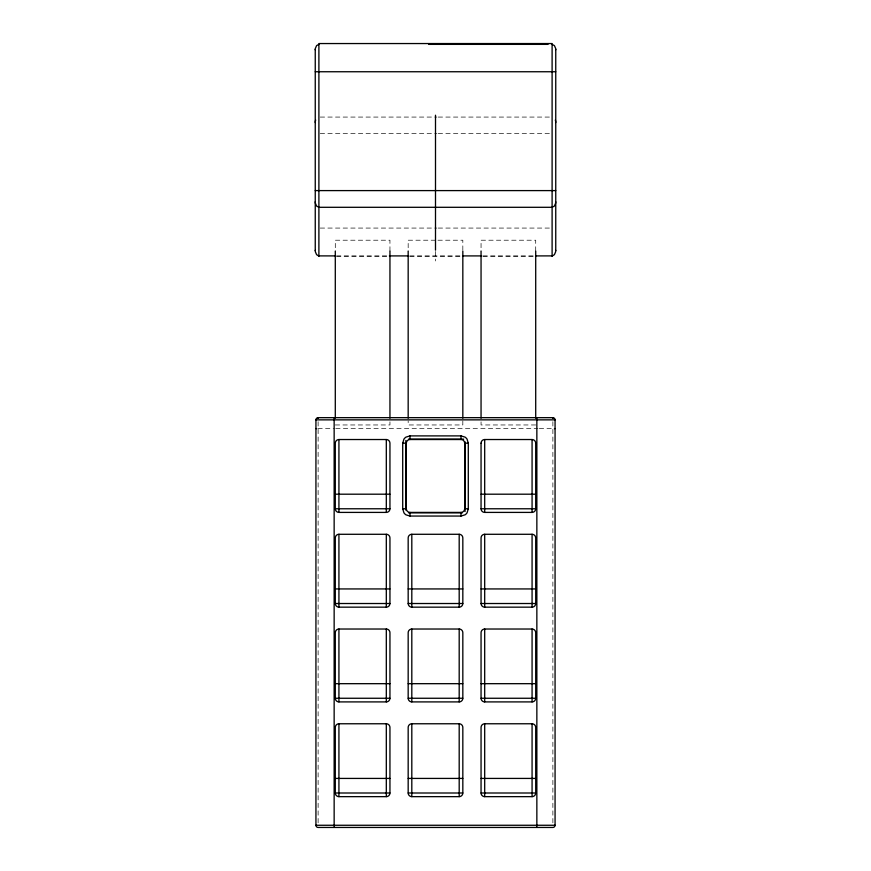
<?xml version="1.0" encoding="UTF-8"?>
<svg xmlns="http://www.w3.org/2000/svg" width="871" height="871" viewBox="0 0 871 871"><rect width="100%" height="100%" fill="white"/><g stroke="black" fill="none" stroke-linecap="round" stroke-linejoin="round"><path stroke-width="0.65" stroke-dasharray="4.36 3.27" d="M320.245 117.073L436.861 117.073M438.211 117.073L550.755 117.073M320.245 133.492L436.861 133.492M438.211 133.492L550.755 133.492M320.245 228.071L436.861 228.071M438.211 228.071L550.755 228.071M435.5 240.211L408.172 240.211L408.172 251.077M437.961 240.211L462.828 240.211L462.828 251.077M336.522 255.911L388.041 255.911M409.74 255.911L461.26 255.911M482.959 255.911L534.478 255.911M336.522 256.281L388.041 256.281M409.74 256.281L461.26 256.281M482.959 256.281L534.478 256.281M335.291 424.961L389.947 424.961L389.947 420.878M535.709 424.961L481.053 424.961L481.053 420.878M317.915 428.597L334.399 428.597M335.76 428.597L537.951 428.597M539.312 428.597L553.085 428.597M552.878 421.706L552.878 825.262M535.709 251.077L535.709 240.211L481.053 240.211L481.053 251.077M462.828 420.878L462.828 424.961L408.172 424.961L408.172 420.878M435.5 251.458L435.5 260.973M389.947 251.077L389.947 240.211L335.291 240.211L335.291 251.077M318.122 421.706L318.122 825.262"/><path stroke-width="1.31" d="M402.707 443.176L403.937 439.136A7.687 7.687 0 0 1 405.951 437.122L409.991 435.892L461.009 435.892L465.049 437.122A7.687 7.687 0 0 1 467.063 439.136L468.293 443.176L468.293 508.773L467.063 512.812A7.687 7.687 0 0 1 465.049 514.826L461.009 516.057L409.991 516.057L405.951 514.826A7.687 7.687 0 0 1 403.937 512.812L402.707 508.773L402.707 443.176L406.343 443.176A3.647 3.647 0 0 1 409.991 439.528L461.009 439.528A3.647 3.647 0 0 1 464.657 443.176L464.657 508.773A3.647 3.647 0 0 1 461.009 512.409L409.991 512.409A3.647 3.647 0 0 1 406.343 508.773L406.343 443.176M315.65 120.024L315.389 121.036A8.285 8.177 0 0 0 315.248 122.539M318.895 44.367L316.598 45.597L315.389 48.341A8.285 8.177 0 0 0 315.248 49.843M428.717 44.367L548.044 44.367M315.258 71.749L555.742 71.749M315.258 190.597L555.742 190.597M335.161 255.911L318.568 255.889L316.598 254.67L315.389 251.882A8.438 8.394 0 0 1 315.248 250.347M389.402 255.911L408.379 255.911M462.621 255.911L481.598 255.911M535.839 255.911L552.432 255.889L554.402 254.67L555.611 251.882A8.438 8.394 0 0 0 555.752 250.347M318.122 417.666L552.878 417.666A2.188 2.188 0 0 1 555.067 419.855L555.067 825.262A2.188 2.188 0 0 1 552.878 827.45L318.122 827.45A2.188 2.188 0 0 1 315.933 825.262L315.933 419.855A2.188 2.188 0 0 1 318.122 417.666L318.122 418.439M315.933 419.855L555.067 419.855M315.944 428.597L316.576 428.597M554.424 428.597L555.056 428.597M408.553 439.115L463.699 439.115M338.928 439.528L386.31 439.528A3.647 3.647 0 0 1 389.947 443.176L389.947 508.773A3.647 3.647 0 0 1 386.31 512.409L338.928 512.409A3.647 3.647 0 0 1 335.291 508.773L335.291 443.176A3.647 3.647 0 0 1 338.928 439.528L338.928 512.398M481.053 443.176A3.647 3.647 0 0 1 484.69 439.528L532.072 439.528A3.647 3.647 0 0 1 535.709 443.176M464.657 443.176L468.293 443.176M335.302 494.195L389.936 494.195M481.064 494.195L535.698 494.195M335.302 508.773L389.936 508.773M402.707 508.773L406.343 508.773M464.657 508.773L468.293 508.773M481.053 443.23L481.053 508.773L535.698 508.773L535.709 443.241M481.053 508.773A3.647 3.647 0 0 0 484.69 512.409L532.072 512.409A3.647 3.647 0 0 0 535.709 508.773M408.553 512.834L462.359 512.834M338.928 534.282L386.31 534.282A3.647 3.647 0 0 1 389.947 537.919L389.947 603.516A3.647 3.647 0 0 1 386.31 607.163L338.928 607.163A3.647 3.647 0 0 1 335.291 603.516L335.291 537.984A3.647 3.647 0 0 1 338.928 534.282L338.928 607.141M411.809 534.282L459.191 534.282A3.647 3.647 0 0 1 462.828 537.919L462.828 603.516A3.647 3.647 0 0 1 459.191 607.163L411.809 607.163A3.647 3.647 0 0 1 408.172 603.516L408.172 537.984A3.647 3.647 0 0 1 411.809 534.282L411.809 607.141M484.69 534.282L532.072 534.282A3.647 3.647 0 0 1 535.709 537.919L535.709 603.516A3.647 3.647 0 0 1 532.072 607.163L484.69 607.163A3.647 3.647 0 0 1 481.053 603.516L481.053 537.984A3.647 3.647 0 0 1 484.69 534.282L484.69 607.141M335.302 588.938L389.936 588.938M408.183 588.938L462.817 588.938M481.064 588.938L535.698 588.938M335.302 603.516L389.936 603.516M408.183 603.516L462.817 603.516M481.064 603.516L535.698 603.516M338.928 629.025L386.31 629.025A3.647 3.647 0 0 1 389.947 632.662L389.947 698.259A3.647 3.647 0 0 1 386.31 701.906L338.928 701.906A3.647 3.647 0 0 1 335.291 698.259L335.291 632.727A3.647 3.647 0 0 1 338.928 629.025L338.928 701.884M411.809 629.025L459.191 629.025A3.647 3.647 0 0 1 462.828 632.662L462.828 698.259A3.647 3.647 0 0 1 459.191 701.906L411.809 701.906A3.647 3.647 0 0 1 408.172 698.259L408.172 632.727A3.647 3.647 0 0 1 411.809 629.025L411.809 701.884M484.69 629.025L532.072 629.025A3.647 3.647 0 0 1 535.709 632.662L535.709 698.259A3.647 3.647 0 0 1 532.072 701.906L484.69 701.906A3.647 3.647 0 0 1 481.053 698.259L481.053 632.727A3.647 3.647 0 0 1 484.69 629.025L484.69 701.884M335.302 683.681L389.936 683.681M408.183 683.681L462.817 683.681M481.064 683.681L535.698 683.681M335.302 698.259L389.936 698.259M408.183 698.259L462.817 698.259M481.064 698.259L535.698 698.259M338.928 723.768L386.31 723.768A3.647 3.647 0 0 1 389.947 727.416L389.947 793.002A3.647 3.647 0 0 1 386.31 796.649L338.928 796.649A3.647 3.647 0 0 1 335.291 793.002L335.291 727.47A3.647 3.647 0 0 1 338.928 723.768L338.928 796.627M411.809 723.768L459.191 723.768A3.647 3.647 0 0 1 462.828 727.416L462.828 793.002A3.647 3.647 0 0 1 459.191 796.649L411.809 796.649A3.647 3.647 0 0 1 408.172 793.002L408.172 727.47A3.647 3.647 0 0 1 411.809 723.768L411.809 796.627M484.69 723.768L532.072 723.768A3.647 3.647 0 0 1 535.709 727.416L535.709 793.002A3.647 3.647 0 0 1 532.072 796.649L484.69 796.649A3.647 3.647 0 0 1 481.053 793.002L481.053 727.47A3.647 3.647 0 0 1 484.69 723.768L484.69 796.627M335.302 778.424L389.936 778.424M408.183 778.424L462.817 778.424M481.064 778.424L535.698 778.424M335.302 793.002L389.936 793.002M408.183 793.002L462.817 793.002M481.064 793.002L535.698 793.002M315.933 825.262L555.067 825.262M552.105 44.367L554.402 45.597L555.611 48.341A8.285 8.177 0 0 1 555.752 49.843M555.35 120.024L555.611 121.036A8.285 8.177 0 0 1 555.752 122.539M555.752 49.168L555.752 250.663M552.878 417.666L552.878 418.439M552.105 256.281L552.105 43.55L318.895 43.55L318.895 256.281M536.852 417.677L536.852 827.439M535.709 251.077L535.709 418.167M532.072 439.528L532.072 512.398M532.072 534.282L532.072 607.141M532.072 629.025L532.072 701.884M532.072 723.768L532.072 796.627M484.69 439.528L484.69 512.398M481.053 251.077L481.053 418.167M465.049 441.793L465.049 511.495M462.828 251.077L462.828 418.167M461.009 435.892L461.009 439.528M461.009 512.409L461.009 516.057M459.191 534.282L459.191 607.141M459.191 629.025L459.191 701.884M459.191 723.768L459.191 796.627M435.5 115.212L435.5 250.173M409.991 435.892L409.991 439.528M409.991 512.409L409.991 516.057M408.172 251.077L408.172 418.167M405.864 440.454L405.864 510.156M389.947 251.077L389.947 418.167M386.31 439.528L386.31 512.398M386.31 534.282L386.31 607.141M386.31 629.025L386.31 701.884M386.31 723.768L386.31 796.627M335.291 251.077L335.291 418.167M334.148 417.677L334.148 827.439M315.248 49.168L315.248 250.663M555.752 201.734A8.438 8.394 0 0 1 555.611 203.27L554.402 206.057L552.105 207.298L318.895 207.298L316.598 206.057L315.389 203.27A8.438 8.394 0 0 1 315.248 201.734"/></g></svg>
